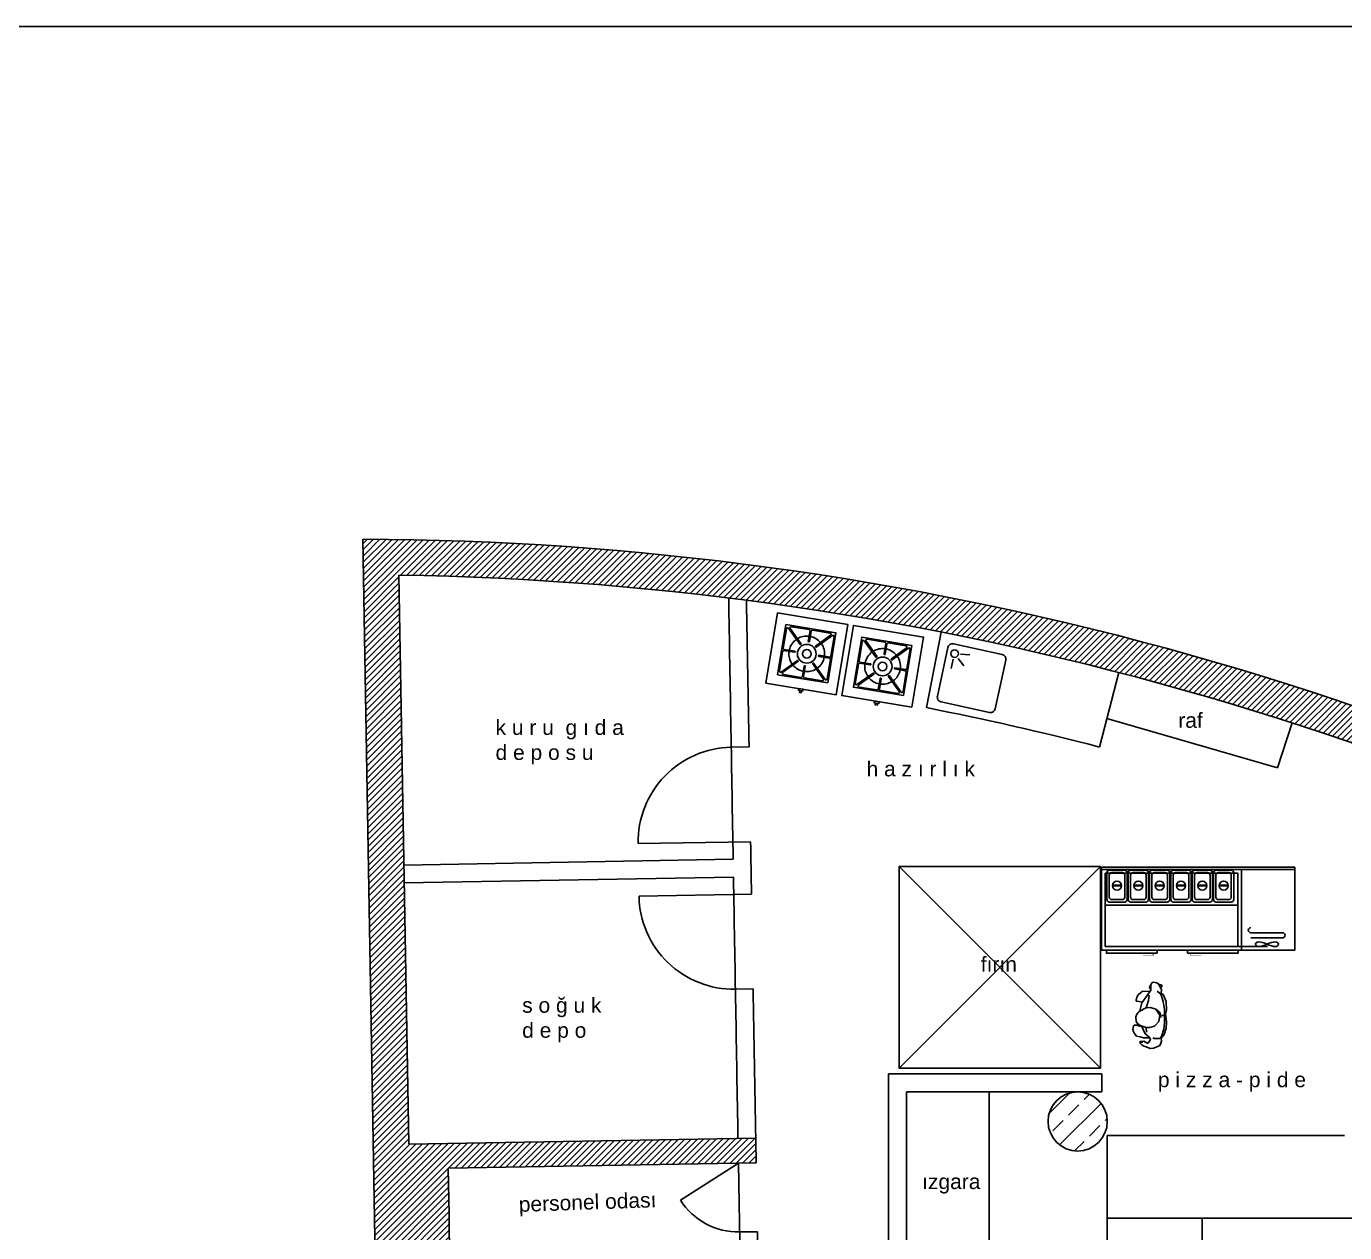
# Model space of a CAD drawing. Header units: centimetres. Extents: x -4936 to 1070, y -18359 to -13352.
# Drawn here: x -2873 to -1760, y -14371 to -13353 of the extents above; entities that cross this region are included whole.
import ezdxf

# ---------------------------------------------------------------- set-up
doc = ezdxf.new("R2010")
doc.units = ezdxf.units.CM
doc.header["$MEASUREMENT"] = 0
for name, color, linetype in [('a_p5', 5, 'Continuous'), ('str_SNL_hatch', 1, 'Continuous'), ('str_SNL_wall_sheer', 5, 'Continuous'), ('TEFRIS', 12, 'Continuous'), ('wall', 255, 'Continuous')]:
    doc.layers.add(name, color=color, linetype=linetype)
doc.layers.add('yazı', color=30, linetype='Continuous', lineweight=9)
doc.styles.add('25', font='Arial.ttf', dxfattribs={"height": 25})

# ---------------------------------------------------------------- blocks, each defined once
blk = doc.blocks.new('A$C47794B28')
at = {"layer": 'str_SNL_hatch'}
h = blk.add_hatch(dxfattribs=at)
h.set_pattern_fill('ANSI33', color=256, scale=100, style=0)
h.set_pattern_definition([(45, (-1153.641385440734, -4045.180646853264), (-17.67766952966369, 17.67766952966369), []), (45, (-1135.963715940734, -4045.180646853264), (-17.67766952966369, 17.67766952966369), [12.5, -6.25])])
edge = h.paths.add_edge_path()
edge.add_arc((0, 0), 25, 0, 360)
at = {"layer": 'str_SNL_wall_sheer'}
blk.add_circle((0, 0), 25, dxfattribs=at)
blk = doc.blocks.new('cfcfcfcfc')
for p, q in [((220720.2749638649, -32185.75696089601), (220725.9542898391, -32182.87465660645)), ((220725.9542898391, -32182.87465660645), (220733.3866603464, -32182.47514965081)), ((220733.3866603464, -32182.47514965081), (220736.777211783, -32182.95759633459)), ((220736.777211783, -32182.95759633459), (220742.95946879, -32181.96910738868)), ((220737.8219944573, -32183.93598147585), (220736.777211783, -32182.95759633459)), ((220737.8219944573, -32183.93598147585), (220744.0632200101, -32183.47591673069)), ((220742.95946879, -32181.96910738868), (220748.5391777823, -32182.01586095586)), ((220744.0632200101, -32183.47591673069), (220749.4079694115, -32183.76417317112)), ((220748.5391777823, -32182.01586095586), (220753.9573235751, -32183.21392546567)), ((220753.9573235751, -32183.21392546567), (220757.2069877654, -32185.81054377627)), ((220710.044569187, -32194.43236027706), (220710.7236687546, -32191.48702913396)), ((220710.7155692581, -32195.72071388726), (220710.044569187, -32194.43236027706)), ((220710.7236687546, -32191.48702913396), (220711.8576266333, -32189.90763217998)), ((220711.7594603094, -32190.0457882386), (220712.4235485416, -32187.41473156544)), ((220711.8576266333, -32189.90763217998), (220715.9147011692, -32187.4020147455)), ((220712.4235485416, -32187.41473156544), (220713.4814472586, -32187.12096912736)), ((220713.4814472586, -32187.12096912736), (220713.9541769376, -32187.65266323234)), ((220713.9541769376, -32187.65266323234), (220713.8668504294, -32188.63741884187)), ((220715.9147011692, -32187.4020147455), (220719.0069831167, -32187.53506697623)), ((220717.6637711413, -32190.88819976426), (220719.9005096011, -32187.92203933416)), ((220719.0069831167, -32187.53506697623), (220719.7318549512, -32186.9712852369)), ((220719.7318549512, -32186.9712852369), (220720.2749638649, -32185.75696089601)), ((220719.9005096011, -32187.92203933416), (220726.1268966023, -32185.39550769543)), ((220726.1268966023, -32185.39550769543), (220732.8165091297, -32184.1364172318)), ((220731.7884113461, -32196.07530008616), (220732.8224155314, -32191.37417818771)), ((220732.8165091297, -32184.1364172318), (220737.8219944573, -32183.93598147585)), ((220732.8224155314, -32191.37417818771), (220735.6311020153, -32187.55262817802)), ((220732.8224155314, -32191.37417818771), (220737.742761542, -32187.89522935108)), ((220735.6311020153, -32187.55262817802), (220739.5300722105, -32186.90010627503)), ((220737.742761542, -32187.89522935108), (220743.0340808277, -32188.22854869153)), ((220738.0080686045, -32186.0885782749), (220737.8219944573, -32183.93598147585)), ((220743.0340808277, -32188.22854869153), (220746.6937807411, -32191.12839707358)), ((220746.6937807411, -32191.12839707358), (220747.2126206226, -32191.69159516854)), ((220747.2126206226, -32191.69159516854), (220748.4009474103, -32195.56854311766)), ((220749.4079694115, -32183.76417317112), (220755.6788254841, -32185.36761916723)), ((220755.6788254841, -32185.36761916723), (220757.5390876795, -32186.9210403411)), ((220758.0017852365, -32194.72490876286), (220755.8409037825, -32196.8505739995)), ((220757.2069877654, -32185.81054377627), (220759.5368211494, -32185.26620656288)), ((220757.565310262, -32191.65133890051), (220757.2224796502, -32192.68500292911)), ((220757.5390876795, -32186.9210403411), (220757.565310262, -32191.65133890051)), ((220759.7930471205, -32195.02905559989), (220758.0017852365, -32194.72490876286)), ((220759.5368211494, -32185.26620656288), (220762.0305721079, -32185.96768868259)), ((220762.0305721079, -32185.96768868259), (220763.5952331154, -32186.72002275863)), ((220763.5952331154, -32186.72002275863), (220765.8696190244, -32191.70736428177)), ((220766.2937965617, -32194.63580236641), (220765.03464594, -32197.91603382283)), ((220765.8696190244, -32191.70736428177), (220766.2937965617, -32194.63580236641)), ((220712.5535862284, -32196.65458864389), (220710.7155692581, -32195.72071388726)), ((220716.2354970942, -32196.40558305591), (220712.5535862284, -32196.65458864389)), ((220712.5535862284, -32196.65458864389), (220713.9512054443, -32197.30005128526)), ((220713.9512054443, -32197.30005128526), (220715.0953833433, -32198.00526553469)), ((220715.0953833433, -32198.00526553469), (220715.8861379908, -32197.12509693737)), ((220715.8861379908, -32197.12509693737), (220715.2517741084, -32196.46312554642)), ((220717.1316978563, -32196.35316014449), (220716.2354970942, -32196.40558305591)), ((220721.7129820531, -32199.35929380411), (220717.1316978563, -32196.35316014449)), ((220718.2746993256, -32203.17274726926), (220718.2926856884, -32197.96525876464)), ((220719.5314209799, -32204.6209348009), (220718.2746993256, -32203.17274726926)), ((220718.2926856884, -32197.96525876464), (220718.4305698325, -32197.20545015672)), ((220721.4273792493, -32206.79556692734), (220719.5314209799, -32204.6209348009)), ((220725.799096367, -32197.99311226522), (220721.3358221546, -32197.50822698984)), ((220728.0483852127, -32203.44546518893), (220721.7129820531, -32199.35929380411)), ((220732.1204645984, -32199.47548777393), (220725.799096367, -32197.99311226522)), ((220727.1671751442, -32205.71453262093), (220726.9369413852, -32208.15753894643)), ((220727.4758861059, -32203.08509017261), (220727.1671751442, -32205.71453262093)), ((220733.7687228632, -32204.53547764754), (220728.0483852127, -32203.44546518893)), ((220732.1204645984, -32199.47548777393), (220731.7884113461, -32196.07530008616)), ((220735.5977304379, -32205.19788288257), (220732.1204645984, -32199.47548777393)), ((220735.0854600902, -32204.35486038517), (220733.7687228632, -32204.53547764754)), ((220737.7495383262, -32207.07706957379), (220735.5977304379, -32205.19788288257)), ((220747.1757032005, -32203.81334139438), (220745.5662181176, -32206.14651541152)), ((220747.0926012821, -32206.85673153693), (220747.729048042, -32204.03755728992)), ((220748.6341697503, -32198.89075630736), (220747.1757032005, -32203.81334139438)), ((220747.9888946306, -32202.58489218795), (220747.5206385383, -32202.64912302418)), ((220747.729048042, -32204.03755728992), (220747.9888946306, -32202.58489218795)), ((220754.1041920916, -32199.31685331707), (220747.9888946306, -32202.58489218795)), ((220748.4009474103, -32195.56854311766), (220748.6341697503, -32198.89075630736)), ((220748.6341697503, -32198.89075630736), (220752.6404006589, -32198.1884012109)), ((220755.8409037825, -32196.8505739995), (220754.1041920916, -32199.31685331707)), ((220756.8570949709, -32203.33446176977), (220756.3924650574, -32206.47670697385)), ((220757.5725187139, -32200.70219444902), (220756.8570949709, -32203.33446176977)), ((220757.3679090977, -32195.34845452501), (220757.5138719996, -32198.0216760121)), ((220757.5138719996, -32198.0216760121), (220757.5725187139, -32200.70219444902)), ((220761.1165298869, -32196.22083149447), (220759.7930471205, -32195.02905559989)), ((220760.4124019521, -32200.13826749152), (220762.1598653195, -32196.70955074792)), ((220760.5550243759, -32201.82991804888), (220760.4124019521, -32200.13826749152)), ((220760.7862783664, -32202.66187759706), (220760.5550243759, -32201.82991804888)), ((220760.6780010334, -32203.39609870698), (220760.7911674885, -32203.02058416956)), ((220761.567754635, -32203.40197091321), (220760.6780010334, -32203.39609870698)), ((220760.7911674885, -32203.02058416956), (220761.2014847836, -32201.94503817083)), ((220762.1598653195, -32196.70955074792), (220761.1165298869, -32196.22083149447)), ((220761.2014847836, -32201.94503817083), (220761.3932582805, -32200.9363809408)), ((220762.052268826, -32203.07349535202), (220761.567754635, -32203.40197091321)), ((220763.346100725, -32201.82771435259), (220762.052268826, -32203.07349535202)), ((220764.4133302343, -32200.07951855504), (220763.346100725, -32201.82771435259)), ((220765.03464594, -32197.91603382283), (220764.4133302343, -32200.07951855504)), ((220723.4265145014, -32207.8836451753), (220721.4273792493, -32206.79556692734)), ((220726.0843847114, -32208.44645878991), (220723.4265145014, -32207.8836451753)), ((220726.9369413852, -32208.15753894643), (220726.0843847114, -32208.44645878991)), ((220740.2112616435, -32207.83562495899), (220737.7495383262, -32207.07706957379)), ((220743.9085217413, -32207.3419521817), (220740.2112616435, -32207.83562495899)), ((220745.5662181176, -32206.14651541152), (220743.9085217413, -32207.3419521817)), ((220747.11124633, -32209.07355060759), (220747.0926012821, -32206.85673153693)), ((220747.7400883506, -32209.48084452511), (220747.11124633, -32209.07355060759)), ((220749.7212384248, -32209.795235757), (220747.7400883506, -32209.48084452511)), ((220750.8239582654, -32210.02005373414), (220749.7212384248, -32209.795235757)), ((220752.9845143159, -32209.18560371951), (220750.8239582654, -32210.02005373414)), ((220754.9585909721, -32207.88441004181), (220752.9845143159, -32209.18560371951)), ((220756.3924650574, -32206.47670697385), (220754.9585909721, -32207.88441004181))]:
    blk.add_line(p, q)
blk = doc.blocks.new('fdssfda')
at = {"layer": 'TEFRIS'}
for p, q in [((-2881.262296128858, -13908.08002617269), (-2881.262296128871, -13924.64653224851)), ((-2879.691468647319, -13907.32851752875), (-2867.728393613992, -13919.21602325718)), ((-2878.058722369724, -13907.40416322807), (-2867.122756302228, -13918.46427523147)), ((-2877.453203011384, -13905.68740543763), (-2862.24687691038, -13905.68740543763)), ((-2861.281627860417, -13906.65265458412), (-2861.281627860417, -13915.51433894414)), ((-2860.316378713927, -13906.65265458412), (-2860.316378713938, -13915.51433894415)), ((-2844.144803466459, -13905.68740543764), (-2859.351129663979, -13905.68740543763)), ((-2843.539284028426, -13907.40416322808), (-2854.47525009594, -13918.46427523146)), ((-2841.906537750827, -13907.32851752875), (-2853.869612784154, -13919.2160232572)), ((-2840.335651389092, -13908.08002617271), (-2840.335651389101, -13924.64653224854)), ((-2839.370402339156, -13947.52297734824), (-2839.370402339131, -13904.66583449171)), ((-2867.049702875738, -13919.14296973419), (-2867.049702875744, -13919.14273402037)), ((-2854.548303522412, -13919.14296973417), (-2854.548303522408, -13919.14273402037)), ((-2881.262296049186, -13944.10878566725), (-2881.262296049199, -13927.54227959142)), ((-2880.297046999232, -13925.61178139499), (-2871.286425303266, -13925.61178139498)), ((-2880.297046999231, -13926.57703044495), (-2871.286425303269, -13926.57703044495)), ((-2880.297046999229, -13926.57703054148), (-2871.286425303262, -13926.57703054148)), ((-2841.30090053558, -13925.611781395), (-2850.311581111753, -13925.611781395)), ((-2841.300900535567, -13926.57703044496), (-2850.31158111175, -13926.57703044494)), ((-2841.30090053558, -13926.57703054148), (-2850.31158111175, -13926.57703054147)), ((-2840.33565138911, -13944.10878566726), (-2840.33565138911, -13927.54227959144)), ((-2879.691468567651, -13944.86029431119), (-2867.728393534322, -13932.97278858278)), ((-2878.058722290059, -13944.78464861187), (-2867.122756222554, -13933.72453660847)), ((-2867.049702796079, -13933.04584210575), (-2867.049702796066, -13933.04607781959)), ((-2861.281627780745, -13945.53615725583), (-2861.281627780745, -13936.67447289581)), ((-2860.316378634265, -13945.53615725582), (-2860.316378634267, -13936.6744728958)), ((-2854.548303522415, -13933.04584210577), (-2854.548303522424, -13933.04607781958)), ((-2843.539284028446, -13944.78464861186), (-2854.475250095938, -13933.72453660849)), ((-2841.90653775085, -13944.8602943112), (-2853.869612784159, -13932.97278858276)), ((-2882.227545195683, -13947.52297734823), (-2839.370402339156, -13947.52297734824)), ((-2877.453202931709, -13946.50140640231), (-2862.246876830721, -13946.50140640232)), ((-2844.144803386804, -13946.50140640233), (-2859.351129584307, -13946.50140640232))]:
    blk.add_line(p, q, dxfattribs=at)
for points in [[(-2830.798973767838, -13956.09440591954), (-2830.798973767831, -13896.0944059204), (-2890.798973766978, -13896.0944059204), (-2890.798973766974, -13956.09440591953)], [(-2839.370402339156, -13947.52297734824), (-2839.370402339131, -13904.66583449171), (-2882.227545195658, -13904.6658344917), (-2882.227545195683, -13947.52297734823)], [(-2839.370402339156, -13947.52297734824), (-2882.227545195683, -13947.52297734823), (-2882.227545195658, -13904.6658344917), (-2839.370402339131, -13904.66583449171)], [(-2839.370402339156, -13947.52297734824), (-2882.227545195683, -13947.52297734823), (-2882.227545195658, -13904.6658344917), (-2839.370402339131, -13904.66583449171)], [(-2862.76727376742, -13956.09440591953), (-2858.830673767441, -13956.09440591954), (-2858.83067376745, -13957.66904591953), (-2862.767273767407, -13957.66904591954)], [(-2861.586293767416, -13957.66904591952), (-2860.011653767417, -13957.66904591952), (-2860.011653767413, -13959.24368591952), (-2861.586293767406, -13959.24368591952)]]:
    blk.add_lwpolyline(points, close=True, dxfattribs=at)
for radius in [7.928277897669656, 3.642563612016741]:
    blk.add_circle((-2860.799003159238, -13926.09440591997), radius, dxfattribs=at)
for centre, radius, start, end in [((-2880.297105862575, -13908.08002617269), 0.965249146481836, 51.148000998983, 180.0000049992449), ((-2877.453203011379, -13906.6526545841), 0.965249146481836, 90.00000300029733, 231.1479999998285), ((-2862.24687691038, -13906.65265458411), 0.965249146481836, 359.9999950000255, 89.999997000328), ((-2859.351129663975, -13906.65265458411), 0.965249146481836, 89.999997000328, 179.9999999998958), ((-2844.144803466468, -13906.65265458412), 0.965249146481836, 308.8520000003992, 89.999997000328), ((-2841.300900615266, -13908.08002617271), 0.965249146481836, 359.9999950000255, 128.8519989993893), ((-2860.799003159238, -13926.09440591997), 15.0711350404245, 135.2010502830996, 178.1648975590436), ((-2860.799003238988, -13926.14690225165), 15.0711350404245, 91.83510280810545, 131.374757307362), ((-2867.425514796201, -13918.84007630037), 0.4826245249784657, 231.1534639996859, 321.1356870001542), ((-2867.425575006377, -13918.84015103005), 0.4826245249784657, 321.1470800005808, 51.14044699985369), ((-2860.799003238908, -13915.51433894414), 0.4826245249784657, 179.9999999998958, 269.9999989999009), ((-2860.799003238908, -13915.51433894414), 0.4826245249784657, 269.9999989999009, 359.9999950000255), ((-2860.799003238859, -13926.14690225475), 15.0711350404245, 48.62524269293223, 88.16489755893942), ((-2854.172431391786, -13918.84015103005), 0.4826245249784657, 128.8595530000809, 218.8529200001676), ((-2854.172431391786, -13918.84015103005), 0.4826245249784657, 218.8643130009685, 308.8465359995656), ((-2860.799003159238, -13926.09440591997), 15.0711350404245, 1.835102441268917, 44.79894971623693), ((-2880.297046982389, -13924.64653224851), 0.965249146481836, 179.9999999998958, 269.9999989999009), ((-2880.29704699924, -13927.54227959143), 0.965249146481836, 90.00000099968224, 179.9999999998958), ((-2860.799003159238, -13926.09440591997), 15.0711350404245, 181.8351028081087, 224.7989497162369), ((-2871.286425303273, -13926.09440591998), 0.4826245249784657, 359.9999950000255, 89.999997000328), ((-2871.286425303273, -13926.09440591998), 0.4826245249784657, 269.9999989999009, 359.9999950000255), ((-2867.42557492671, -13933.34866080991), 0.4826245249784657, 38.86431300096848, 128.8465359995656), ((-2854.172431391795, -13933.34866080991), 0.4826245249784657, 51.15346399968593, 141.1356870001542), ((-2850.311581111759, -13926.09440591997), 0.4826245249784657, 89.999997000328, 179.9999999998958), ((-2850.311581111759, -13926.09440591997), 0.4826245249784657, 179.9999999998958, 269.9999989999009), ((-2860.799003159238, -13926.09440591997), 15.0711350404245, 315.2010502830996, 358.1648971920995), ((-2841.300900535603, -13924.64653224851), 0.965249146481836, 269.9999989999009, 359.9999950000255), ((-2841.300900535587, -13927.54227959145), 0.965249146481836, 4.99924490519975e-06, 90.00000099968224), ((-2860.799003159238, -13926.09440591997), 15.0711350404245, 228.6252426929322, 268.1648971916862), ((-2867.42557492671, -13933.34866080991), 0.4826245249784657, 308.859553000081, 38.85292000016764), ((-2860.799003159253, -13936.6744728958), 0.4826245249784657, 90.00000099968224, 179.9999999998958), ((-2860.799003159253, -13936.6744728958), 0.4826245249784657, 4.99924490519975e-06, 90.00000099968224), ((-2860.799003159238, -13926.09440591997), 15.0711350404245, 271.8351024412722, 311.374757307362), ((-2854.172431391795, -13933.34866080991), 0.4826245249784657, 141.1470800005808, 231.1404469998537), ((-2880.297105782922, -13944.10878566722), 0.965249146481836, 179.9999950000256, 308.8519989993893), ((-2877.4532029317, -13945.53615725584), 0.965249146481836, 128.8520000003992, 269.999997000328), ((-2862.246876830714, -13945.53615725584), 0.965249146481836, 270.0000030002973, 4.99924490519975e-06), ((-2859.351129584315, -13945.53615725583), 0.965249146481836, 179.9999999998958, 270.0000030002973), ((-2844.144803386778, -13945.53615725585), 0.965249146481836, 270.0000030002973, 51.14799999982848), ((-2841.30090053558, -13944.10878566724), 0.965249146481836, 231.148000998983, 4.99924490519975e-06)]:
    blk.add_arc(centre, radius, start, end, dxfattribs=at)
blk = doc.blocks.new('fffrt')
at = {"layer": 'TEFRIS'}
for p, q in [((-3024.022693378589, -14216.85651528714), (-3187.022693378591, -14216.85651528714)), ((-3187.022693378591, -14216.85651528714), (-3187.022693378589, -14286.85651528715)), ((-3024.022693378592, -14218.85651528715), (-3187.022693378593, -14218.85651528714)), ((-3072.022693378605, -14221.85651528715), (-3184.02269337859, -14221.85651528714)), ((-3184.02269337859, -14221.85651528714), (-3184.022693378593, -14283.85651528715)), ((-3072.02269337859, -14283.85651528714), (-3072.022693378605, -14221.85651528715)), ((-3024.022693378591, -14286.85651528714), (-3024.022693378589, -14216.85651528714)), ((-3187.022693378589, -14286.85651528715), (-3024.022693378591, -14286.85651528714)), ((-3184.022693378593, -14283.85651528715), (-3047.022693378597, -14283.85651528714)), ((-3056.857275712554, -14281.09353990526), (-3057.02067701192, -14281.82857603854)), ((-3057.02067701192, -14281.82857603854), (-3056.857275712557, -14282.5636121718)), ((-3056.367071814491, -14280.45233817199), (-3056.857275712554, -14281.09353990526)), ((-3056.857275712557, -14282.5636121718), (-3056.367071814509, -14283.20481390509)), ((-3055.550065317738, -14279.99880523871), (-3056.367071814491, -14280.45233817199)), ((-3056.367071814509, -14283.20481390509), (-3055.550065317757, -14283.65834683837)), ((-3054.406256222281, -14279.82677550539), (-3055.550065317738, -14279.99880523871)), ((-3055.550065317757, -14283.65834683837), (-3054.406256222285, -14283.83037657168)), ((-3052.94926130306, -14279.99880523871), (-3054.406256222281, -14279.82677550539)), ((-3054.406256222285, -14283.83037657168), (-3052.949261303055, -14283.65834683837)), ((-3051.24716443483, -14280.452338172), (-3052.94926130306, -14279.99880523871)), ((-3052.949261303055, -14283.65834683837), (-3051.247164434805, -14283.20481390507)), ((-3049.381666267231, -14281.09353990528), (-3051.24716443483, -14280.452338172)), ((-3051.247164434805, -14283.20481390507), (-3049.381666267229, -14282.56361217181)), ((-3047.434467449945, -14281.82857603854), (-3049.381666267231, -14281.09353990528)), ((-3049.381666267229, -14282.56361217181), (-3047.434467449945, -14281.82857603854)), ((-3047.434467449945, -14281.82857603854), (-3045.487268632673, -14281.09353990526)), ((-3045.487268632684, -14282.5636121718), (-3047.434467449945, -14281.82857603854)), ((-3045.487268632673, -14281.09353990526), (-3043.621770465067, -14280.452338172)), ((-3043.621770465068, -14283.20481390507), (-3045.487268632684, -14282.5636121718)), ((-3043.621770465067, -14280.452338172), (-3041.919673596808, -14279.9988052387)), ((-3041.919673596826, -14283.65834683836), (-3043.621770465068, -14283.20481390507)), ((-3041.919673596808, -14279.9988052387), (-3040.462678677601, -14279.82677550539)), ((-3040.462678677597, -14283.83037657168), (-3041.919673596826, -14283.65834683836)), ((-3040.462678677601, -14279.82677550539), (-3039.318869582135, -14279.99880523871)), ((-3039.318869582131, -14283.65834683836), (-3040.462678677597, -14283.83037657168)), ((-3039.318869582135, -14279.99880523871), (-3038.501863085372, -14280.452338172)), ((-3038.501863085387, -14283.20481390508), (-3039.318869582131, -14283.65834683836)), ((-3038.501863085372, -14280.452338172), (-3038.011659187327, -14281.09353990527)), ((-3038.011659187327, -14282.5636121718), (-3038.501863085387, -14283.20481390508)), ((-3038.011659187327, -14281.09353990527), (-3037.848257887978, -14281.82857603854)), ((-3037.848257887978, -14281.82857603854), (-3038.011659187327, -14282.5636121718))]:
    blk.add_line(p, q, dxfattribs=at)
for points in [[(-3167.528858941497, -14219.45794607276), (-3180.528858941497, -14219.45794607276, 0.4142135623731128), (-3182.528858941497, -14221.45794607276), (-3182.528858941497, -14244.25508450152, 0.4142135623730951), (-3180.528858941497, -14246.25508450152), (-3167.528858941497, -14246.25508450152, 0.4142135623730774), (-3165.528858941497, -14244.25508450152), (-3165.528858941497, -14221.45794607276, 0.4142135623730951)], [(-3169.528858941497, -14221.45794607276), (-3178.528858941496, -14221.45794607276, 0.4142135623731679), (-3180.528858941497, -14223.45794607276), (-3180.528858941496, -14242.25508450152, 0.4142135623731363), (-3178.528858941496, -14244.25508450152), (-3169.528858941497, -14244.25508450152, 0.4142135623730466), (-3167.528858941497, -14242.25508450152), (-3167.528858941497, -14223.45794607276, 0.4142135623730542)], [(-3149.528858941504, -14219.45794607276), (-3162.528858941504, -14219.45794607276, 0.4142135623731128), (-3164.528858941504, -14221.45794607276), (-3164.528858941504, -14244.25508450152, 0.4142135623730951), (-3162.528858941504, -14246.25508450152), (-3149.528858941504, -14246.25508450152, 0.4142135623730774), (-3147.528858941504, -14244.25508450152), (-3147.528858941504, -14221.45794607276, 0.4142135623730951)], [(-3151.528858941504, -14221.45794607277), (-3160.528858941503, -14221.45794607276, 0.4142135623731679), (-3162.528858941504, -14223.45794607276), (-3162.528858941504, -14242.25508450152, 0.4142135623731363), (-3160.528858941504, -14244.25508450152), (-3151.528858941504, -14244.25508450152, 0.4142135623730466), (-3149.528858941504, -14242.25508450152), (-3149.528858941504, -14223.45794607277, 0.4142135623730542)], [(-3131.528858941504, -14219.45794607277), (-3144.528858941504, -14219.45794607277, 0.4142135623731128), (-3146.528858941504, -14221.45794607277), (-3146.528858941505, -14244.25508450153, 0.4142135623730951), (-3144.528858941505, -14246.25508450153), (-3131.528858941505, -14246.25508450153, 0.4142135623730774), (-3129.528858941505, -14244.25508450153), (-3129.528858941504, -14221.45794607277, 0.4142135623730951)], [(-3133.528858941504, -14221.45794607277), (-3142.528858941504, -14221.45794607277, 0.4142135623731679), (-3144.528858941504, -14223.45794607277), (-3144.528858941504, -14242.25508450153, 0.4142135623731363), (-3142.528858941504, -14244.25508450153), (-3133.528858941505, -14244.25508450153, 0.4142135623730466), (-3131.528858941505, -14242.25508450153), (-3131.528858941504, -14223.45794607277, 0.4142135623730542)], [(-3113.528858941502, -14219.45794607275), (-3126.528858941502, -14219.45794607275, 0.4142135623731128), (-3128.528858941502, -14221.45794607275), (-3128.528858941503, -14244.25508450151, 0.4142135623730951), (-3126.528858941503, -14246.25508450151), (-3113.528858941503, -14246.25508450151, 0.4142135623730774), (-3111.528858941503, -14244.25508450151), (-3111.528858941502, -14221.45794607275, 0.4142135623730951)], [(-3115.528858941502, -14221.45794607276), (-3124.528858941501, -14221.45794607275, 0.4142135623731679), (-3126.528858941502, -14223.45794607275), (-3126.528858941502, -14242.25508450151, 0.4142135623731363), (-3124.528858941502, -14244.25508450151), (-3115.528858941503, -14244.25508450151, 0.4142135623730466), (-3113.528858941503, -14242.25508450151), (-3113.528858941502, -14223.45794607276, 0.4142135623730542)], [(-3095.528858941495, -14219.45794607276), (-3108.528858941495, -14219.45794607275, 0.4142135623731128), (-3110.528858941495, -14221.45794607275), (-3110.528858941496, -14244.25508450152, 0.4142135623730951), (-3108.528858941496, -14246.25508450152), (-3095.528858941496, -14246.25508450151, 0.4142135623730774), (-3093.528858941496, -14244.25508450152), (-3093.528858941495, -14221.45794607276, 0.4142135623730951)], [(-3097.528858941495, -14221.45794607276), (-3106.528858941494, -14221.45794607276, 0.4142135623731679), (-3108.528858941495, -14223.45794607276), (-3108.528858941495, -14242.25508450152, 0.4142135623731363), (-3106.528858941495, -14244.25508450152), (-3097.528858941496, -14244.25508450152, 0.4142135623730466), (-3095.528858941496, -14242.25508450152), (-3095.528858941495, -14223.45794607276, 0.4142135623730542)], [(-3077.52885894151, -14219.45794607276), (-3090.52885894151, -14219.45794607276, 0.4142135623731128), (-3092.52885894151, -14221.45794607276), (-3092.52885894151, -14244.25508450152, 0.4142135623730951), (-3090.52885894151, -14246.25508450152), (-3077.52885894151, -14246.25508450152, 0.4142135623730774), (-3075.52885894151, -14244.25508450152), (-3075.52885894151, -14221.45794607276, 0.4142135623730951)], [(-3079.52885894151, -14221.45794607277), (-3088.528858941509, -14221.45794607276, 0.4142135623731679), (-3090.52885894151, -14223.45794607276), (-3090.528858941509, -14242.25508450152, 0.4142135623731363), (-3088.528858941509, -14244.25508450152), (-3079.52885894151, -14244.25508450152, 0.4142135623730466), (-3077.52885894151, -14242.25508450152), (-3077.52885894151, -14223.45794607277, 0.4142135623730542)]]:
    blk.add_lwpolyline(points, format="xyb", close=True, dxfattribs=at)
for points in [[(-3069.022693378585, -14218.85651528714), (-3069.022693378587, -14286.85651528714)], [(-3184.022693378591, -14248.85651528714), (-3072.022693378586, -14248.85651528713)]]:
    blk.add_lwpolyline(points, dxfattribs=at)
for points in [[(-3170.242482020913, -14231.98852067443), (-3177.740340532896, -14231.98852067443), (-3177.740340532896, -14232.73789013032), (-3170.242482020913, -14232.73789013032)], [(-3152.242482020921, -14231.98852067443), (-3159.740340532903, -14231.98852067443), (-3159.740340532903, -14232.73789013032), (-3152.242482020921, -14232.73789013032)], [(-3134.242482020921, -14231.98852067443), (-3141.740340532904, -14231.98852067443), (-3141.740340532904, -14232.73789013032), (-3134.242482020921, -14232.73789013032)], [(-3116.242482020919, -14231.98852067442), (-3123.740340532901, -14231.98852067442), (-3123.740340532901, -14232.73789013031), (-3116.242482020919, -14232.73789013031)], [(-3098.242482020912, -14231.98852067442), (-3105.740340532895, -14231.98852067442), (-3105.740340532895, -14232.73789013031), (-3098.242482020912, -14232.73789013031)], [(-3080.242482020927, -14231.98852067443), (-3087.740340532909, -14231.98852067443), (-3087.740340532909, -14232.73789013032), (-3080.242482020927, -14232.73789013032)], [(-3140.273656912944, -14289.42151528712), (-3183.023656912955, -14289.42151528713), (-3183.023656912962, -14286.85651528715), (-3140.273656912955, -14286.85651528714)], [(-3114.596812407185, -14289.42151528712), (-3071.84681240719, -14289.42151528715), (-3071.846812407181, -14286.85651528714), (-3114.596812407185, -14286.85651528713)]]:
    blk.add_lwpolyline(points, close=True, dxfattribs=at)
for points in [[(-3034.354028582851, -14272.17484702908), (-3061.025827002195, -14272.17484702907, -1), (-3061.025827002191, -14267.82904303762)], [(-3061.025827002215, -14276.52065102054), (-3034.354028582846, -14276.52065102054, 1), (-3034.354028582851, -14272.17484702908)]]:
    blk.add_lwpolyline(points, format="xyb", dxfattribs=at)
at = {"layer": 'TEFRIS', "const_width": 0.4275000000000003}
for points in [[(-3143.086532484485, -14289.42151528712), (-3143.08653248448, -14291.07438185304), (-3150.148716074897, -14291.07438185303), (-3151.956993516707, -14291.07438185305)], [(-3111.783936835649, -14289.42151528713), (-3111.783936835657, -14291.07438185303), (-3104.721753245227, -14291.07438185303), (-3102.913475803441, -14291.07438185303)]]:
    blk.add_lwpolyline(points, dxfattribs=at)
at = {"layer": 'TEFRIS'}
for centre in [(-3173.991411276905, -14232.38852067443), (-3155.991411276912, -14232.38852067443), (-3137.991411276912, -14232.38852067443), (-3119.99141127691, -14232.38852067442), (-3101.991411276903, -14232.38852067442), (-3083.991411276918, -14232.38852067443)]:
    blk.add_circle(centre, 3.823091046240757, dxfattribs=at)

msp = doc.modelspace()

# ---------------------------------------------------------------- hatches: boundary and pattern name
at = {"ltscale": 0.5}
h = msp.add_hatch(dxfattribs=at)
h.set_pattern_fill('ANSI31', color=251, scale=30)
h.set_pattern_definition([(45, (0, 0), (-2.651650429449553, 2.651650429449553), [])])
h.paths.add_polyline_path([(-2516.843590909426, -14316.52290540739), (-2256.882347615247, -14312.03380903898), (-2257.244968559404, -14291.03694008067), (-2550.165474467876, -14296.09518785115), (-2558.475702834791, -13815.91650807429, -0.1308454322229483), (-1280.994388038846, -14177.08434531637, -0.4909207448592173), (-1280.915173063945, -14177.04824942735, -0.006684101993537171), (-1280.063303369825, -14142.81103712408, 0.1322383616202147), (-2589.004360139576, -13785.62939701144), (-2568.301750375699, -14981.86028086196), (-2121.16001229918, -15240.01768370634), (-2106.160012299181, -15214.03692159281), (-2250.031909342201, -15130.9724431062), (-2182.49595614505, -15013.99674083114), (-2009.290875388102, -15113.99674083104), (-2009.280802486639, -15113.97929405392), (-1998.290875388066, -15094.94418194771), (-2189.682489624458, -14984.44418194821), (-2260.208888771012, -14985.66205503682), (-2505.172369928841, -14989.8921651091, -1.051942291180015e-05), (-2509.244969272797, -14755.45713887363), (-2249.28372509293, -14750.96804248995), (-2249.648000293222, -14729.97120209787), (-2509.609244393927, -14734.46029848023, -1.875340690050061e-05)])

# ---------------------------------------------------------------- linework, layer by layer
for p, q in [((-2558.475702834791, -13815.91650807428), (-2550.165474467876, -14296.09518785115)), ((-2277.933917692579, -13961.18957378258), (-2262.935567834415, -13960.93125051141)), ((-2356.544383083814, -14042.55538190433), (-2261.558470684104, -14040.91939715683)), ((-2276.304625472985, -14055.78580313938), (-2554.24104770972, -14060.58530081796)), ((-2276.010132436753, -14070.78295403393), (-2553.982061380776, -14075.58306485402)), ((-2355.780758471909, -14086.7764872738), (-2260.794993267468, -14085.13197852455)), ((-2274.407896195295, -14165.37965060228), (-2259.409569579379, -14165.11998138458)), ((-1965.118262517513, -14236.89972900598), (-2145.118262517513, -14236.89972900598)), ((-1965.118262517513, -14236.89972900598), (-1965.118262517514, -14251.89972900598)), ((-1965.118262517513, -14251.89972900598), (-2130.118262517513, -14251.89972900598)), ((-2257.209150083117, -14291.03632155542), (-2550.165474467876, -14296.09518785115)), ((-2256.846569222596, -14312.03319120591), (-2516.843590909615, -14316.52290540739)), ((-2271.88046190955, -14312.27256051726), (-2320.842076018163, -14343.36563210327)), ((-2271.880111651495, -14312.29279536793), (-2270.097835662872, -14415.25713371487)), ((-2270.876650160081, -14370.26403505227), (-2255.844984224997, -14370.00424979835))]:
    msp.add_line(p, q, dxfattribs=at)
msp.add_lwpolyline([(-4852.666026454681, -13352.86660290498), (1020.221248035815, -13352.86660290498), (1020.221248035815, -18241.70221530392), (-4852.666026454681, -18241.70221530392)], close=True, dxfattribs=at)
msp.add_lwpolyline([(-2121.129793594739, -15240.03513048348), (-2568.301750375699, -14981.86028086196), (-2589.004360139576, -13785.62939701144)], dxfattribs=at)
for centre, radius, start, end in [((-2597.986566055311, -16395.53365993778), 2609.919719390652, 59.67083996132427, 89.80281251495735), ((-2597.986566055311, -16395.53365993778), 2579.919719390652, 59.30230632016039, 89.12249431922021), ((-2276.556246326305, -14041.17771053802), 80.00000000207221, 90.98632189878897, 180.9867332104323), ((-2275.792745668311, -14085.39163780075), 80.0000000020722, 180.9918749171041, 270.9922862287855), ((5568972.999302807, 81914.93854360492), 5572060.841771448, 180.9893054694297, 180.9895214059393), ((5568972.999302807, 81914.93854360492), 5572320.841771448, 180.9895213957983, 180.9938193600654), ((-2271.88046190955, -14312.27256051726), 58.00016169609506, 212.4175876462791, 270.9916704818941)]:
    msp.add_arc(centre, radius, start, end, dxfattribs=at)
at = {"layer": 'TEFRIS'}
for p, q in [((-2113.168505075024, -13927.7871894252), (-2100.638016041619, -13864.00641767867)), ((-2090.569799431401, -13887.00869787792, -0.2377429952925738), (-2092.224881063708, -13894.72372185947, -0.2377429952925738)), ((-2086.399257727704, -13886.20247513311, -0.2377429952925738), (-2081.48765050694, -13892.37799169082, -0.2377429952925738)), ((-2084.397434983639, -13882.73600985473, -0.2377429952925738), (-2076.526113701421, -13883.28663814825, -0.2377429952925738)), ((-1967.071957823962, -13961.03823950663), (-1950.765493160758, -13898.11686626837)), ((-1960.800240645807, -13936.83771133807), (-1816.737191273788, -13978.62093531176)), ((-1816.737191273788, -13978.62093531176), (-1804.472132242769, -13940.67712607844)), ((-2136.302935286862, -14061.89972900598), (-1966.302935286862, -14231.89972900598)), ((-2136.302935286862, -14231.89972900598), (-1966.302935286862, -14061.89972900598)), ((-2060.118262517513, -14251.89972900598), (-2060.118262517514, -14769.71709608724)), ((-1960.55053614046, -14288.73990497492), (-1760.118262517516, -14288.73990497492)), ((-1960.48785243516, -14288.73990497492), (-1960.487852438089, -14869.7170960881)), ((-1960.487852435513, -14358.73990497493), (-1700.118262517515, -14358.73990497493)), ((-1880.487852435513, -14358.73990497493), (-1880.487852438089, -14869.7170960885))]:
    msp.add_line(p, q, dxfattribs=at)
at = {"layer": 'TEFRIS', "elevation": -0.2377429952925738}
msp.add_lwpolyline([(-2100.854320124235, -13922.94063302861), (-2059.7886506172, -13931.75033154443, 0.4142135623730951), (-2055.038615567397, -13928.67833430717), (-2046.2289170516, -13887.61266480014, 0.4142135623730951), (-2049.300914288849, -13882.86262975035), (-2090.366583795883, -13874.05293123453, 0.4142135623730951), (-2095.116618845672, -13877.12492847178), (-2103.926317361484, -13918.19059797882, 0.4142135623730951)], format="xyb", close=True, dxfattribs=at)
at = {"layer": 'TEFRIS'}
msp.add_lwpolyline([(-1966.302935286862, -14231.89972900598), (-2136.302935286862, -14231.89972900598), (-2136.302935286862, -14061.89972900598), (-1966.302935286862, -14061.89972900598)], close=True, dxfattribs=at)
msp.add_circle((-2089.337231514843, -13882.1946055757, -0.2377429952925738), 3.187919533039348, dxfattribs=at)
msp.add_arc((-2597.986566055311, -16395.53365993778), 2514.919719390652, 75.4710774417884, 78.88512305236932, dxfattribs=at)
at = {"layer": 'wall', "ltscale": 0.5}
for p, q in [((-2145.118262517514, -14236.89972900598), (-2145.118262517513, -14884.7170960876)), ((-2130.118262517513, -14251.89972900597), (-2130.118262517514, -14779.71709608724))]:
    msp.add_line(p, q, dxfattribs=at)
for centre, radius, start, end in [((5568972.999302807, 81914.93854360492), 5572075.841771448, 180.9846156464809, 180.9868834379789), ((5568972.999302807, 81914.93854360492), 5572060.841771448, 180.984637127743, 180.9859105903256), ((5568972.999302807, 81914.93854360492), 5572060.841771448, 180.9867332056004, 180.9871878976897), ((5568972.999302807, 81914.93854360492), 5572075.841771448, 180.9870376779279, 180.9893054694259), ((5568972.999302807, 81914.93854360492), 5572060.841771448, 180.988010512967, 180.9893054694297), ((15147915.3192718, 247593.1573320903), 15152435.81092758, 180.9906084760248, 180.9916120713144)]:
    msp.add_arc(centre, radius, start, end, dxfattribs=at)

# ---------------------------------------------------------------- block references
at = {"rotation": 350.5634003493728}
msp.add_blockref('fdssfda', (2891.200397087346, -613.7352541404512), dxfattribs=at)
msp.add_blockref('fffrt', (1221.760417496322, 154.4442982226683))
at = {"layer": 'a_p5', "ltscale": 2}
msp.add_blockref('A$C47794B28', (-1985.487852435101, -14276.97065201928), dxfattribs=at)
at = {"layer": 'TEFRIS'}
for name, p, rotation in [('fdssfda', (2955.226947758269, -624.3768053825909), 350.5634003493728), ('cfcfcfcfc', (41011.76647559665, 204715.4088880748), 267.2011601854567)]:
    msp.add_blockref(name, p, dxfattribs=dict(at, rotation=rotation))

# ---------------------------------------------------------------- texts
at = {"layer": 'yazı', "char_height": 12.68047872, "attachment_point": 1, "style": '25'}
for s, width, insert in [('raf', 313.7119059922934, (-1900.56247623371, -13932.13217491362)), ('k u r u  g ı d a  d e p o s u', 119.9371003576034, (-2476.895619465751, -13938.098931551)), ('h a z ı r l ı k', 313.7119059922934, (-2163.719388412021, -13973.09861134852)), ('fırın', 313.7119059922934, (-2067.313614585537, -14137.9636943862)), ('s o ğ u k  d e p o ', 81.19832056405176, (-2454.419570659884, -14172.55084733707)), ('p i z z a - p i d e', 313.7119059922934, (-1917.752095710639, -14235.38611050843)), ('ızgara', 145.5102838653784, (-2116.786034492936, -14321.3833705561))]:
    msp.add_mtext_dynamic_manual_height_columns(s, width=width, gutter_width=1, heights=[0], dxfattribs=dict(at, insert=insert))
at = {"layer": 'yazı', "insert": (-2456.948918102886, -14357.17232581076), "char_height": 12.68047872, "attachment_point": 7, "rotation": 1.9833409637883748, "style": '25'}
msp.add_mtext_dynamic_manual_height_columns('personel odası', width=135.9884332216989, gutter_width=1, heights=[0], dxfattribs=at)

doc.saveas('drawing.dxf')
